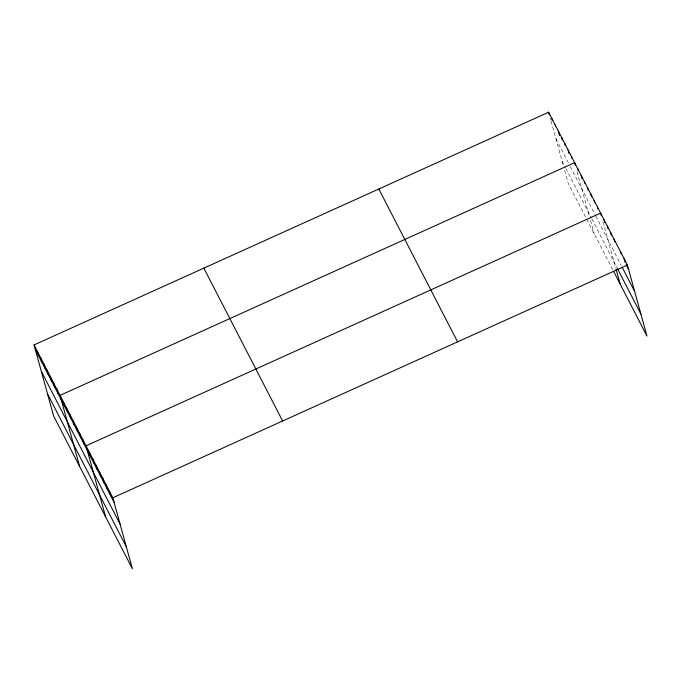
<?xml version="1.0" encoding="UTF-8"?>
<svg xmlns="http://www.w3.org/2000/svg" width="681" height="681" viewBox="0 0 681 681"><rect width="100%" height="100%" fill="white"/><g stroke="black" fill="none" stroke-linecap="round" stroke-linejoin="round"><path stroke-width="0.51" stroke-dasharray="3.4 2.55" d="M555.9 138.635L568.899 163.857M570.295 166.556L594.896 214.302M595.824 216.098L621.285 265.505M562.131 161.252L565.383 167.56M565.843 168.462L591.372 218.005M591.84 218.907L617.471 268.637M612.738 269.685L568.175 183.206L564.549 170.037M603.051 221.955L615.811 268.288M577.062 171.518L589.337 216.09M590.546 220.482L594.173 233.651M550.342 118.434L550.818 120.196M551.065 121.073L563.34 165.645"/><path stroke-width="1.02" d="M34.05 344.935L112.825 497.794L132.378 568.788L53.603 415.929L34.05 344.935L548.622 112.212L627.397 265.071L646.95 336.065L613.666 271.481M112.825 497.794L627.397 265.071M626.231 264.9L628.623 269.54M622.238 267.361L634.675 291.494M617.471 268.637L640.906 314.111M378.815 189.012L457.589 341.871M203.857 268.135L282.632 420.994M35.284 349.404L114.05 502.263M41.328 371.358L120.103 524.217M47.559 393.976L126.325 546.834M624.051 258.576L625.03 262.151M620.697 252.081L621.191 253.868M614.007 239.091L614.739 241.764M610.653 232.587L611.393 235.268M607.307 226.092L608.048 228.773M603.962 219.597L604.702 222.278M601.349 215.783L600.616 213.102L86.036 445.817L105.598 516.811M616.058 269.165L620.17 284.096M597.365 206.794L597.858 208.582M594.113 200.486L594.607 202.274M590.861 194.187L591.602 196.869M587.618 187.879L588.35 190.561M584.366 181.572L584.86 183.359M581.114 175.264L582.102 178.839M577.871 168.965L578.356 170.752M575.36 165.338L574.619 162.657L60.047 395.38L79.6 466.374M571.368 156.349L571.861 158.137M568.116 150.05L569.103 153.617M564.872 143.742L565.366 145.53M561.621 137.434L562.361 140.116M558.369 131.127L559.603 135.596M555.126 124.827L555.611 126.615M551.874 118.52L552.368 120.307M548.622 112.212L549.363 114.893M109.471 491.299L110.705 495.759M106.125 484.795L107.36 489.264M102.78 478.3L104.006 482.769M99.426 471.805L100.66 476.274M96.081 465.31L97.315 469.779M92.735 458.815L93.961 463.284M89.39 452.32L90.616 456.781M82.793 439.517L84.018 443.978M79.541 433.21L80.775 437.679M76.289 426.902L77.523 431.371M73.046 420.594L74.272 425.063M69.794 414.295L71.02 418.764M66.542 407.987L67.777 412.456M63.29 401.679L64.525 406.148M56.795 389.072L58.03 393.541M53.544 382.765L54.778 387.234M50.3 376.457L51.526 380.926M47.049 370.158L48.274 374.618M43.797 363.85L45.031 368.319M40.545 357.542L41.779 362.011M37.302 351.234L38.528 355.703"/></g></svg>
